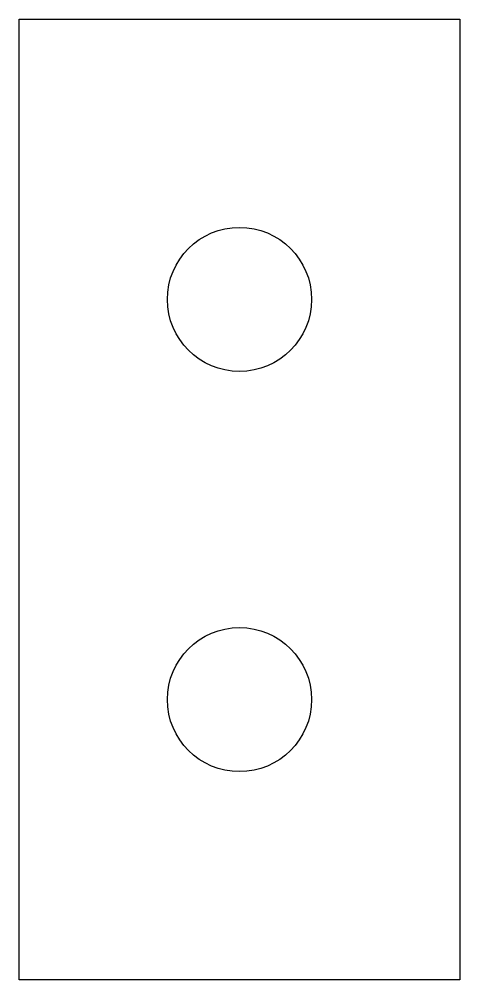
# Model space of a CAD drawing. Header units: millimetres. Extents: x 0 to 55, y 0 to 120.
import ezdxf

# ---------------------------------------------------------------- set-up
doc = ezdxf.new("R2010")
doc.units = ezdxf.units.MM

msp = doc.modelspace()

# ---------------------------------------------------------------- linework, layer by layer
at = {"color": 1}
for p, q in [((0, 120), (55, 120)), ((0, 0), (0, 120)), ((55, 120), (55, 0)), ((55, 0), (0, 0))]:
    msp.add_line(p, q, dxfattribs=at)
for centre in [(27.5, 85), (27.5, 35)]:
    msp.add_circle(centre, 9, dxfattribs=at)

doc.saveas('drawing.dxf')
